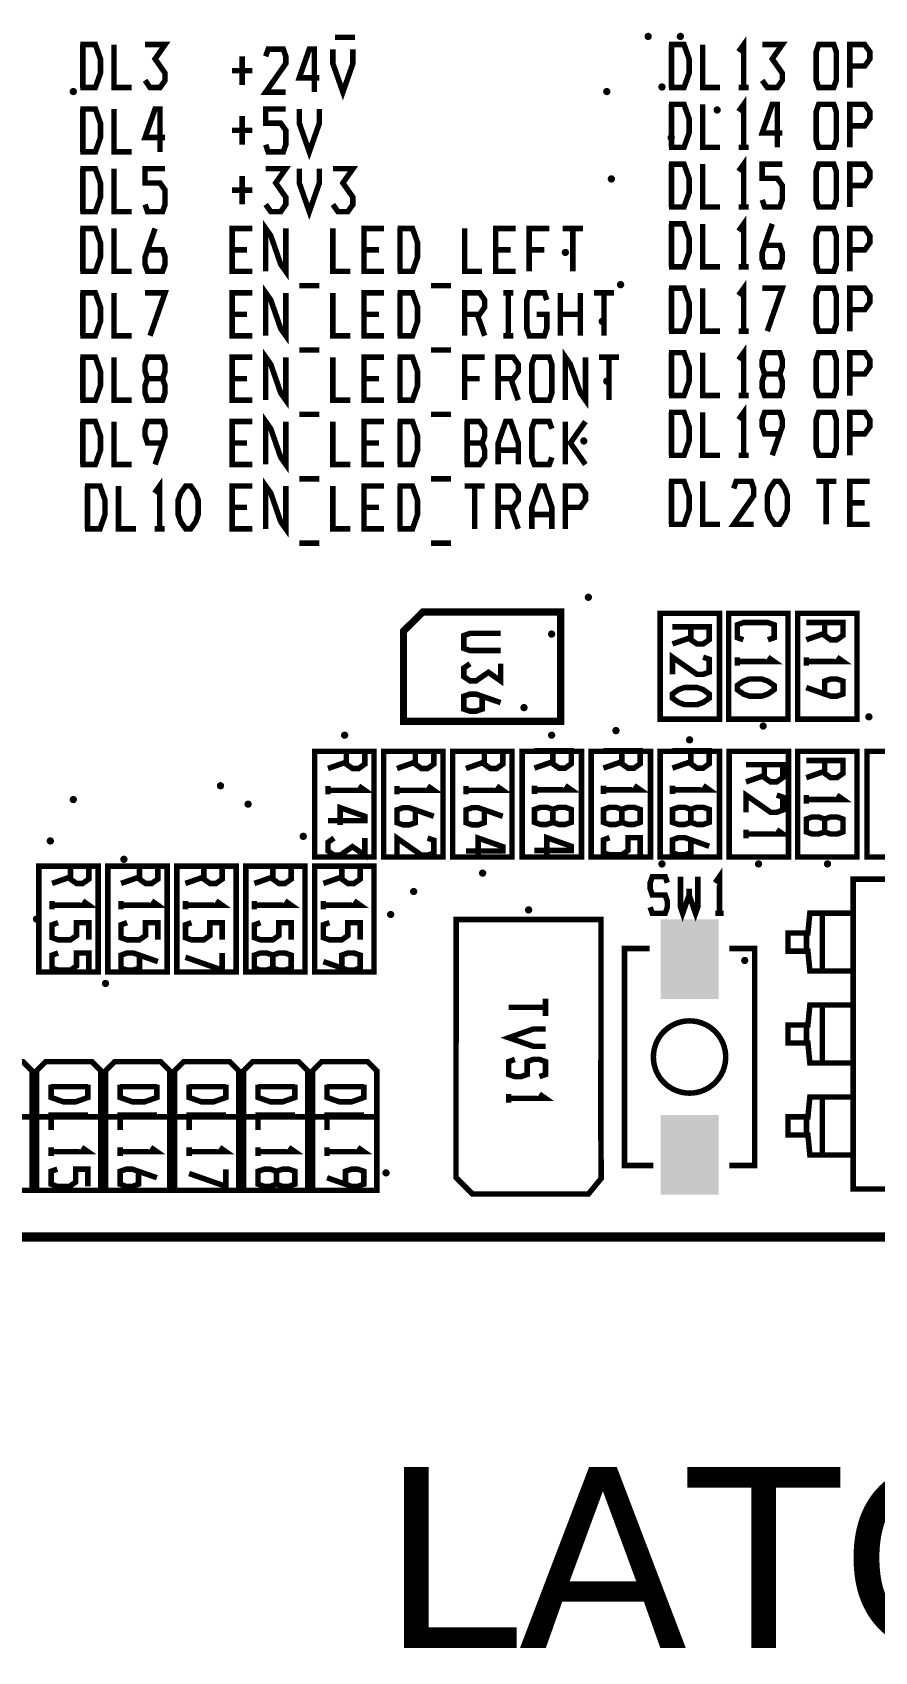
# Model space of a CAD drawing. Extents: x -3 to 440, y 331 to 583.
# Drawn here: x 19.52 to 42.77, y 331.15 to 375.88 of the extents above; entities that cross this region are included whole.
import ezdxf

# ---------------------------------------------------------------- set-up
doc = ezdxf.new("R2010")
doc.units = 0
doc.header["$MEASUREMENT"] = 0
doc.layers.get('0').update_dxf_attribs({"linetype": 'CONTINUOUS'})
for name, color, linetype in [('22-303-0_AST', 7, 'CONTINUOUS'), ('22-303-0_DRL', 1, 'CONTINUOUS'), ('THRUHOLE_TAP', 1, 'CONTINUOUS')]:
    doc.layers.add(name, color=color, linetype=linetype)
doc.styles.get("Standard").update_dxf_attribs({"font": 'verdana.ttf', "height": 5})

# ---------------------------------------------------------------- blocks, each defined once
blk = doc.blocks.new('RECTANGLE_45')
blk.add_solid([(0.8001, 1.09982), (0.8001, -1.09982), (-0.8001, 1.09982), (-0.8001, -1.09982)])
blk = doc.blocks.new('ROUND_116')
at = {"const_width": 0.10033}
blk.add_lwpolyline([(-0.050164, 0, 1), (0.050164, 0, 1)], format="xyb", close=True, dxfattribs=at)
blk = doc.blocks.new('ROUND_117')
at = {"const_width": 0.10033}
blk.add_lwpolyline([(-0.050164, 0, 1), (0.050164, 0, 1)], format="xyb", close=True, dxfattribs=at)
blk = doc.blocks.new('ROUND_108')
at = {"const_width": 0.10033}
blk.add_lwpolyline([(-0.050164, 0, 1), (0.050164, 0, 1)], format="xyb", close=True, dxfattribs=at)

msp = doc.modelspace()

# ---------------------------------------------------------------- linework, layer by layer
at = {"layer": '22-303-0_AST'}
for points, const_width in [([(117.55, 582.606), (117.55, 572.606), (122.551, 572.606), (122.551, 582.606), (137.05, 582.606), (137.05, 342.606), (-2.95, 342.606), (-2.95, 582.606), (117.55, 582.606)], 0.254), ([(28.427, 375.743), (27.873, 375.743)], 0.152), ([(39.161, 374.359), (39.161, 375.545), (39.021, 375.347)], 0.152), ([(20.842, 374.359), (21.256, 374.359), (21.396, 374.755), (21.396, 375.149), (21.256, 375.545), (20.842, 375.545)], 0.152), ([(20.911, 374.359), (20.911, 375.545)], 0.152), ([(22.254, 374.359), (21.769, 374.359), (21.769, 375.545)], 0.152), ([(22.628, 374.557), (22.765, 374.359), (23.042, 374.359), (23.181, 374.557), (23.181, 374.755), (22.905, 375.149), (23.181, 375.545), (22.628, 375.545)], 0.152), ([(25.31, 375.22), (25.31, 374.43)], 0.152), ([(26.514, 374.232), (25.96, 374.232), (26.514, 375.022), (26.514, 375.22), (26.445, 375.418), (26.029, 375.418), (25.96, 375.22)], 0.152), ([(27.441, 374.628), (26.887, 374.628), (27.164, 375.418), (27.301, 375.418), (27.301, 374.232)], 0.152), ([(28.368, 375.418), (28.368, 375.022), (28.091, 374.232), (27.814, 375.022), (27.814, 375.418)], 0.152), ([(37.098, 374.359), (37.512, 374.359), (37.652, 374.755), (37.652, 375.149), (37.512, 375.545), (37.098, 375.545)], 0.152), ([(37.167, 374.359), (37.167, 375.545)], 0.152), ([(38.51, 374.359), (38.025, 374.359), (38.025, 375.545)], 0.152), ([(39.671, 374.557), (39.811, 374.359), (40.088, 374.359), (40.225, 374.557), (40.225, 374.755), (39.948, 375.149), (40.225, 375.545), (39.671, 375.545)], 0.152), ([(41.231, 374.359), (41.162, 374.557), (41.162, 375.347), (41.231, 375.545), (41.647, 375.545), (41.716, 375.347), (41.716, 374.557), (41.647, 374.359), (41.231, 374.359)], 0.152), ([(42.089, 374.953), (42.503, 374.953), (42.643, 375.149), (42.643, 375.347), (42.503, 375.545), (42.089, 375.545), (42.089, 374.359)], 0.152), ([(25.587, 374.826), (25.033, 374.826)], 0.152), ([(39.298, 374.359), (39.021, 374.359)], 0.152), ([(37.098, 372.708), (37.512, 372.708), (37.652, 373.104), (37.652, 373.5), (37.512, 373.894), (37.098, 373.894)], 0.152), ([(37.167, 372.708), (37.167, 373.894)], 0.152), ([(38.51, 372.708), (38.025, 372.708), (38.025, 373.894)], 0.152), ([(39.161, 372.708), (39.161, 373.894), (39.021, 373.696)], 0.152), ([(40.225, 373.104), (39.671, 373.104), (39.948, 373.894), (40.088, 373.894), (40.088, 372.708)], 0.152), ([(41.231, 372.708), (41.162, 372.906), (41.162, 373.696), (41.231, 373.894), (41.647, 373.894), (41.716, 373.696), (41.716, 372.906), (41.647, 372.708), (41.231, 372.708)], 0.152), ([(42.089, 373.302), (42.503, 373.302), (42.643, 373.5), (42.643, 373.696), (42.503, 373.894), (42.089, 373.894), (42.089, 372.708)], 0.152), ([(20.842, 372.581), (21.256, 372.581), (21.396, 372.977), (21.396, 373.373), (21.256, 373.767), (20.842, 373.767)], 0.152), ([(20.911, 372.581), (20.911, 373.767)], 0.152), ([(22.254, 372.581), (21.769, 372.581), (21.769, 373.767)], 0.152), ([(23.181, 372.977), (22.628, 372.977), (22.905, 373.767), (23.042, 373.767), (23.042, 372.581)], 0.152), ([(25.31, 373.569), (25.31, 372.779)], 0.152), ([(25.96, 372.779), (26.029, 372.581), (26.445, 372.581), (26.514, 372.779), (26.514, 373.175), (26.374, 373.373), (25.96, 373.373), (25.96, 373.767), (26.514, 373.767)], 0.152), ([(27.441, 373.767), (27.441, 373.373), (27.164, 372.581), (26.887, 373.373), (26.887, 373.767)], 0.152), ([(25.587, 373.175), (25.033, 373.175)], 0.152), ([(39.298, 372.708), (39.021, 372.708)], 0.152), ([(20.842, 370.93), (21.256, 370.93), (21.396, 371.326), (21.396, 371.722), (21.256, 372.116), (20.842, 372.116)], 0.152), ([(20.911, 370.93), (20.911, 372.116)], 0.152), ([(22.254, 370.93), (21.769, 370.93), (21.769, 372.116)], 0.152), ([(22.628, 371.128), (22.696, 370.93), (23.11, 370.93), (23.181, 371.128), (23.181, 371.524), (23.042, 371.722), (22.628, 371.722), (22.628, 372.116), (23.181, 372.116)], 0.152), ([(25.96, 371.128), (26.1, 370.93), (26.374, 370.93), (26.514, 371.128), (26.514, 371.326), (26.237, 371.722), (26.514, 372.116), (25.96, 372.116)], 0.152), ([(27.441, 372.116), (27.441, 371.722), (27.164, 370.93), (26.887, 371.722), (26.887, 372.116)], 0.152), ([(27.814, 371.128), (27.954, 370.93), (28.228, 370.93), (28.368, 371.128), (28.368, 371.326), (28.091, 371.722), (28.368, 372.116), (27.814, 372.116)], 0.152), ([(37.098, 371.057), (37.512, 371.057), (37.652, 371.453), (37.652, 371.849), (37.512, 372.243), (37.098, 372.243)], 0.152), ([(37.167, 371.057), (37.167, 372.243)], 0.152), ([(38.51, 371.057), (38.025, 371.057), (38.025, 372.243)], 0.152), ([(39.161, 371.057), (39.161, 372.243), (39.021, 372.045)], 0.152), ([(39.671, 371.255), (39.74, 371.057), (40.156, 371.057), (40.225, 371.255), (40.225, 371.651), (40.088, 371.849), (39.671, 371.849), (39.671, 372.243), (40.225, 372.243)], 0.152), ([(41.231, 371.057), (41.162, 371.255), (41.162, 372.045), (41.231, 372.243), (41.647, 372.243), (41.716, 372.045), (41.716, 371.255), (41.647, 371.057), (41.231, 371.057)], 0.152), ([(42.089, 371.651), (42.503, 371.651), (42.643, 371.849), (42.643, 372.045), (42.503, 372.243), (42.089, 372.243), (42.089, 371.057)], 0.152), ([(25.31, 371.918), (25.31, 371.128)], 0.152), ([(25.587, 371.524), (25.033, 371.524)], 0.152), ([(39.298, 371.057), (39.021, 371.057)], 0.152), ([(39.161, 369.406), (39.161, 370.592), (39.021, 370.394)], 0.152), ([(20.842, 369.279), (21.256, 369.279), (21.396, 369.675), (21.396, 370.071), (21.256, 370.465), (20.842, 370.465)], 0.152), ([(20.911, 369.279), (20.911, 370.465)], 0.152), ([(22.254, 369.279), (21.769, 369.279), (21.769, 370.465)], 0.152), ([(22.696, 369.873), (23.11, 369.873), (23.181, 369.675), (23.181, 369.477), (23.11, 369.279), (22.696, 369.279), (22.628, 369.477), (22.628, 369.675), (22.905, 370.465)], 0.152), ([(25.587, 369.279), (25.033, 369.279), (25.033, 370.465), (25.587, 370.465)], 0.152), ([(26.514, 370.465), (26.514, 369.279), (26.374, 369.477), (26.1, 370.267), (25.96, 370.465), (25.96, 369.279)], 0.152), ([(28.3, 369.279), (27.814, 369.279), (27.814, 370.465)], 0.152), ([(29.227, 369.279), (28.673, 369.279), (28.673, 370.465), (29.227, 370.465)], 0.152), ([(29.6, 369.279), (30.014, 369.279), (30.154, 369.675), (30.154, 370.071), (30.014, 370.465), (29.6, 370.465)], 0.152), ([(29.669, 369.279), (29.669, 370.465)], 0.152), ([(31.937, 369.279), (31.454, 369.279), (31.454, 370.465)], 0.152), ([(32.864, 369.279), (32.31, 369.279), (32.31, 370.465), (32.864, 370.465)], 0.152), ([(33.237, 369.279), (33.237, 370.465), (33.791, 370.465)], 0.152), ([(34.718, 370.465), (34.164, 370.465)], 0.152), ([(34.441, 369.279), (34.441, 370.465)], 0.152), ([(37.098, 369.406), (37.512, 369.406), (37.652, 369.802), (37.652, 370.198), (37.512, 370.592), (37.098, 370.592)], 0.152), ([(37.167, 369.406), (37.167, 370.592)], 0.152), ([(38.51, 369.406), (38.025, 369.406), (38.025, 370.592)], 0.152), ([(39.74, 370), (40.156, 370), (40.225, 369.802), (40.225, 369.604), (40.156, 369.406), (39.74, 369.406), (39.671, 369.604), (39.671, 369.802), (39.948, 370.592)], 0.152), ([(41.231, 369.279), (41.162, 369.477), (41.162, 370.267), (41.231, 370.465), (41.647, 370.465), (41.716, 370.267), (41.716, 369.477), (41.647, 369.279), (41.231, 369.279)], 0.152), ([(42.089, 369.873), (42.503, 369.873), (42.643, 370.071), (42.643, 370.267), (42.503, 370.465), (42.089, 370.465), (42.089, 369.279)], 0.152), ([(25.447, 369.873), (25.033, 369.873)], 0.152), ([(29.087, 369.873), (28.673, 369.873)], 0.152), ([(32.727, 369.873), (32.31, 369.873)], 0.152), ([(33.654, 369.873), (33.237, 369.873)], 0.152), ([(39.298, 369.406), (39.021, 369.406)], 0.152), ([(39.161, 367.628), (39.161, 368.814), (39.021, 368.616)], 0.152), ([(20.842, 367.501), (21.256, 367.501), (21.396, 367.897), (21.396, 368.293), (21.256, 368.687), (20.842, 368.687)], 0.152), ([(20.911, 367.501), (20.911, 368.687)], 0.152), ([(22.254, 367.501), (21.769, 367.501), (21.769, 368.687)], 0.152), ([(22.765, 367.501), (23.181, 368.687), (22.628, 368.687)], 0.152), ([(25.587, 367.501), (25.033, 367.501), (25.033, 368.687), (25.587, 368.687)], 0.152), ([(26.514, 368.687), (26.514, 367.501), (26.374, 367.699), (26.1, 368.489), (25.96, 368.687), (25.96, 367.501)], 0.152), ([(27.441, 368.885), (26.887, 368.885)], 0.152), ([(28.3, 367.501), (27.814, 367.501), (27.814, 368.687)], 0.152), ([(29.227, 367.501), (28.673, 367.501), (28.673, 368.687), (29.227, 368.687)], 0.152), ([(29.6, 367.501), (30.014, 367.501), (30.154, 367.897), (30.154, 368.293), (30.014, 368.687), (29.6, 368.687)], 0.152), ([(29.669, 367.501), (29.669, 368.687)], 0.152), ([(31.081, 368.885), (30.527, 368.885)], 0.152), ([(31.454, 368.095), (31.868, 368.095), (32.008, 368.293), (32.008, 368.489), (31.868, 368.687), (31.454, 368.687), (31.454, 367.501)], 0.152), ([(32.795, 368.687), (32.518, 368.687)], 0.152), ([(32.658, 367.501), (32.658, 368.687)], 0.152), ([(33.446, 368.095), (33.722, 368.095), (33.722, 367.699), (33.654, 367.501), (33.237, 367.501), (33.169, 367.699), (33.169, 368.489), (33.237, 368.687), (33.654, 368.687), (33.722, 368.489)], 0.152), ([(34.096, 367.501), (34.096, 368.687)], 0.152), ([(34.65, 367.501), (34.65, 368.687)], 0.152), ([(35.577, 368.687), (35.023, 368.687)], 0.152), ([(35.3, 367.501), (35.3, 368.687)], 0.152), ([(37.098, 367.628), (37.512, 367.628), (37.652, 368.024), (37.652, 368.42), (37.512, 368.814), (37.098, 368.814)], 0.152), ([(37.167, 367.628), (37.167, 368.814)], 0.152), ([(38.51, 367.628), (38.025, 367.628), (38.025, 368.814)], 0.152), ([(39.811, 367.628), (40.225, 368.814), (39.671, 368.814)], 0.152), ([(41.231, 367.628), (41.162, 367.826), (41.162, 368.616), (41.231, 368.814), (41.647, 368.814), (41.716, 368.616), (41.716, 367.826), (41.647, 367.628), (41.231, 367.628)], 0.152), ([(42.089, 368.222), (42.503, 368.222), (42.643, 368.42), (42.643, 368.616), (42.503, 368.814), (42.089, 368.814), (42.089, 367.628)], 0.152), ([(25.447, 368.095), (25.033, 368.095)], 0.152), ([(29.087, 368.095), (28.673, 368.095)], 0.152), ([(31.8, 368.095), (32.008, 367.501)], 0.152), ([(34.65, 368.095), (34.096, 368.095)], 0.152), ([(39.298, 367.628), (39.021, 367.628)], 0.152), ([(32.795, 367.501), (32.518, 367.501)], 0.152), ([(39.161, 365.85), (39.161, 367.036), (39.021, 366.838)], 0.152), ([(20.842, 365.723), (21.256, 365.723), (21.396, 366.119), (21.396, 366.515), (21.256, 366.909), (20.842, 366.909)], 0.152), ([(20.911, 365.723), (20.911, 366.909)], 0.152), ([(22.254, 365.723), (21.769, 365.723), (21.769, 366.909)], 0.152), ([(23.11, 366.317), (23.181, 366.515), (23.181, 366.711), (23.11, 366.909), (22.696, 366.909), (22.628, 366.711), (22.628, 366.515), (22.696, 366.317), (23.11, 366.317), (23.181, 366.119), (23.181, 365.921), (23.11, 365.723), (22.696, 365.723), (22.628, 365.921), (22.628, 366.119), (22.696, 366.317)], 0.152), ([(25.587, 365.723), (25.033, 365.723), (25.033, 366.909), (25.587, 366.909)], 0.152), ([(26.514, 366.909), (26.514, 365.723), (26.374, 365.921), (26.1, 366.711), (25.96, 366.909), (25.96, 365.723)], 0.152), ([(27.441, 367.107), (26.887, 367.107)], 0.152), ([(28.3, 365.723), (27.814, 365.723), (27.814, 366.909)], 0.152), ([(29.227, 365.723), (28.673, 365.723), (28.673, 366.909), (29.227, 366.909)], 0.152), ([(29.6, 365.723), (30.014, 365.723), (30.154, 366.119), (30.154, 366.515), (30.014, 366.909), (29.6, 366.909)], 0.152), ([(29.669, 365.723), (29.669, 366.909)], 0.152), ([(31.081, 367.107), (30.527, 367.107)], 0.152), ([(31.454, 365.723), (31.454, 366.909), (32.008, 366.909)], 0.152), ([(32.381, 366.317), (32.795, 366.317), (32.935, 366.515), (32.935, 366.711), (32.795, 366.909), (32.381, 366.909), (32.381, 365.723)], 0.152), ([(33.377, 365.723), (33.308, 365.921), (33.308, 366.711), (33.377, 366.909), (33.791, 366.909), (33.862, 366.711), (33.862, 365.921), (33.791, 365.723), (33.377, 365.723)], 0.152), ([(34.789, 366.909), (34.789, 365.723), (34.65, 365.921), (34.373, 366.711), (34.236, 366.909), (34.236, 365.723)], 0.152), ([(35.716, 366.909), (35.163, 366.909)], 0.152), ([(35.439, 365.723), (35.439, 366.909)], 0.152), ([(37.098, 365.85), (37.512, 365.85), (37.652, 366.246), (37.652, 366.642), (37.512, 367.036), (37.098, 367.036)], 0.152), ([(37.167, 365.85), (37.167, 367.036)], 0.152), ([(38.51, 365.85), (38.025, 365.85), (38.025, 367.036)], 0.152), ([(40.156, 366.444), (40.225, 366.642), (40.225, 366.838), (40.156, 367.036), (39.74, 367.036), (39.671, 366.838), (39.671, 366.642), (39.74, 366.444), (40.156, 366.444), (40.225, 366.246), (40.225, 366.048), (40.156, 365.85), (39.74, 365.85), (39.671, 366.048), (39.671, 366.246), (39.74, 366.444)], 0.152), ([(41.231, 365.85), (41.162, 366.048), (41.162, 366.838), (41.231, 367.036), (41.647, 367.036), (41.716, 366.838), (41.716, 366.048), (41.647, 365.85), (41.231, 365.85)], 0.152), ([(42.089, 366.444), (42.503, 366.444), (42.643, 366.642), (42.643, 366.838), (42.503, 367.036), (42.089, 367.036), (42.089, 365.85)], 0.152), ([(25.447, 366.317), (25.033, 366.317)], 0.152), ([(29.087, 366.317), (28.673, 366.317)], 0.152), ([(31.868, 366.317), (31.454, 366.317)], 0.152), ([(32.727, 366.317), (32.935, 365.723)], 0.152), ([(39.298, 365.85), (39.021, 365.85)], 0.152), ([(37.098, 364.199), (37.512, 364.199), (37.652, 364.595), (37.652, 364.991), (37.512, 365.385), (37.098, 365.385)], 0.152), ([(37.167, 364.199), (37.167, 365.385)], 0.152), ([(38.51, 364.199), (38.025, 364.199), (38.025, 365.385)], 0.152), ([(39.161, 364.199), (39.161, 365.385), (39.021, 365.187)], 0.152), ([(40.156, 364.793), (39.74, 364.793), (39.671, 364.991), (39.671, 365.187), (39.74, 365.385), (40.156, 365.385), (40.225, 365.187), (40.225, 364.991), (39.948, 364.199)], 0.152), ([(41.231, 364.199), (41.162, 364.397), (41.162, 365.187), (41.231, 365.385), (41.647, 365.385), (41.716, 365.187), (41.716, 364.397), (41.647, 364.199), (41.231, 364.199)], 0.152), ([(42.089, 364.793), (42.503, 364.793), (42.643, 364.991), (42.643, 365.187), (42.503, 365.385), (42.089, 365.385), (42.089, 364.199)], 0.152), ([(20.842, 363.945), (21.256, 363.945), (21.396, 364.341), (21.396, 364.737), (21.256, 365.131), (20.842, 365.131)], 0.152), ([(20.911, 363.945), (20.911, 365.131)], 0.152), ([(22.254, 363.945), (21.769, 363.945), (21.769, 365.131)], 0.152), ([(23.11, 364.539), (22.696, 364.539), (22.628, 364.737), (22.628, 364.933), (22.696, 365.131), (23.11, 365.131), (23.181, 364.933), (23.181, 364.737), (22.905, 363.945)], 0.152), ([(25.587, 363.945), (25.033, 363.945), (25.033, 365.131), (25.587, 365.131)], 0.152), ([(26.514, 365.131), (26.514, 363.945), (26.374, 364.143), (26.1, 364.933), (25.96, 365.131), (25.96, 363.945)], 0.152), ([(27.441, 365.329), (26.887, 365.329)], 0.152), ([(28.3, 363.945), (27.814, 363.945), (27.814, 365.131)], 0.152), ([(29.227, 363.945), (28.673, 363.945), (28.673, 365.131), (29.227, 365.131)], 0.152), ([(29.6, 363.945), (30.014, 363.945), (30.154, 364.341), (30.154, 364.737), (30.014, 365.131), (29.6, 365.131)], 0.152), ([(29.669, 363.945), (29.669, 365.131)], 0.152), ([(31.081, 365.329), (30.527, 365.329)], 0.152), ([(31.523, 364.539), (31.937, 364.539), (32.008, 364.737), (32.008, 364.933), (31.868, 365.131), (31.454, 365.131)], 0.152), ([(31.523, 363.945), (31.523, 365.131)], 0.152), ([(32.935, 363.945), (32.935, 364.539), (32.727, 365.131), (32.587, 365.131), (32.381, 364.539), (32.381, 363.945)], 0.152), ([(33.862, 364.143), (33.791, 363.945), (33.377, 363.945), (33.308, 364.143), (33.308, 364.933), (33.377, 365.131), (33.791, 365.131), (33.862, 364.933)], 0.152), ([(34.236, 365.131), (34.236, 363.945)], 0.152), ([(34.789, 363.945), (34.373, 364.539), (34.789, 365.131)], 0.152), ([(25.447, 364.539), (25.033, 364.539)], 0.152), ([(29.087, 364.539), (28.673, 364.539)], 0.152), ([(31.454, 363.945), (31.868, 363.945), (32.008, 364.143), (32.008, 364.341), (31.937, 364.539)], 0.152), ([(32.935, 364.341), (32.381, 364.341)], 0.152), ([(39.298, 364.199), (39.021, 364.199)], 0.152), ([(20.969, 362.167), (21.383, 362.167), (21.523, 362.563), (21.523, 362.959), (21.383, 363.353), (20.969, 363.353)], 0.152), ([(21.038, 362.167), (21.038, 363.353)], 0.152), ([(22.381, 362.167), (21.896, 362.167), (21.896, 363.353)], 0.152), ([(23.032, 362.167), (23.032, 363.353), (22.892, 363.155)], 0.152), ([(23.75, 362.167), (23.611, 362.365), (23.542, 362.563), (23.542, 362.959), (23.611, 363.155), (23.75, 363.353), (23.888, 363.353), (24.027, 363.155), (24.096, 362.959), (24.096, 362.563), (24.027, 362.365), (23.888, 362.167), (23.75, 362.167)], 0.152), ([(25.587, 362.167), (25.033, 362.167), (25.033, 363.353), (25.587, 363.353)], 0.152), ([(26.514, 363.353), (26.514, 362.167), (26.374, 362.365), (26.1, 363.155), (25.96, 363.353), (25.96, 362.167)], 0.152), ([(27.441, 363.551), (26.887, 363.551)], 0.152), ([(28.3, 362.167), (27.814, 362.167), (27.814, 363.353)], 0.152), ([(29.227, 362.167), (28.673, 362.167), (28.673, 363.353), (29.227, 363.353)], 0.152), ([(29.6, 362.167), (30.014, 362.167), (30.154, 362.563), (30.154, 362.959), (30.014, 363.353), (29.6, 363.353)], 0.152), ([(29.669, 362.167), (29.669, 363.353)], 0.152), ([(31.081, 363.551), (30.527, 363.551)], 0.152), ([(32.008, 363.353), (31.454, 363.353)], 0.152), ([(31.731, 362.167), (31.731, 363.353)], 0.152), ([(32.381, 362.761), (32.795, 362.761), (32.935, 362.959), (32.935, 363.155), (32.795, 363.353), (32.381, 363.353), (32.381, 362.167)], 0.152), ([(33.862, 362.167), (33.862, 362.761), (33.654, 363.353), (33.514, 363.353), (33.308, 362.761), (33.308, 362.167)], 0.152), ([(34.236, 362.761), (34.65, 362.761), (34.789, 362.959), (34.789, 363.155), (34.65, 363.353), (34.236, 363.353), (34.236, 362.167)], 0.152), ([(37.098, 362.294), (37.512, 362.294), (37.652, 362.69), (37.652, 363.086), (37.512, 363.48), (37.098, 363.48)], 0.152), ([(37.167, 362.294), (37.167, 363.48)], 0.152), ([(38.51, 362.294), (38.025, 362.294), (38.025, 363.48)], 0.152), ([(39.437, 362.294), (38.884, 362.294), (39.437, 363.086), (39.437, 363.282), (39.366, 363.48), (38.952, 363.48), (38.884, 363.282)], 0.152), ([(40.017, 362.294), (39.879, 362.492), (39.811, 362.69), (39.811, 363.086), (39.879, 363.282), (40.017, 363.48), (40.156, 363.48), (40.293, 363.282), (40.365, 363.086), (40.365, 362.69), (40.293, 362.492), (40.156, 362.294), (40.017, 362.294)], 0.152), ([(41.716, 363.48), (41.162, 363.48)], 0.152), ([(41.439, 362.294), (41.439, 363.48)], 0.152), ([(42.643, 362.294), (42.089, 362.294), (42.089, 363.48), (42.643, 363.48)], 0.152), ([(25.447, 362.761), (25.033, 362.761)], 0.152), ([(29.087, 362.761), (28.673, 362.761)], 0.152), ([(32.727, 362.761), (32.935, 362.167)], 0.152), ([(42.503, 362.888), (42.089, 362.888)], 0.152), ([(33.862, 362.563), (33.308, 362.563)], 0.152), ([(23.169, 362.167), (22.892, 362.167)], 0.152), ([(27.441, 361.773), (26.887, 361.773)], 0.152), ([(31.081, 361.773), (30.527, 361.773)], 0.152), ([(30.299, 359.87), (34.109, 359.87), (34.109, 356.848), (29.765, 356.848), (29.765, 359.337), (30.299, 359.87)], 0.201), ([(38.49, 356.911), (38.49, 359.832), (36.852, 359.832), (36.852, 356.911), (38.49, 356.911)], 0.152), ([(38.744, 359.832), (38.744, 356.911), (40.382, 356.911), (40.382, 359.832), (38.744, 359.832)], 0.152), ([(39.15, 359.103), (38.983, 359.162), (38.983, 359.517), (39.15, 359.578), (39.829, 359.578), (39.999, 359.517), (39.999, 359.162), (39.829, 359.103)], 0.152), ([(40.649, 359.832), (40.649, 356.911), (42.287, 356.911), (42.287, 359.832), (40.649, 359.832)], 0.152), ([(41.396, 359.578), (41.396, 359.223), (41.563, 359.103), (41.734, 359.103), (41.904, 359.223), (41.904, 359.578), (40.888, 359.578)], 0.152), ([(32.447, 358.806), (31.602, 358.806), (31.431, 358.865), (31.431, 359.22), (31.602, 359.279), (32.447, 359.279)], 0.152), ([(37.7, 359.462), (37.7, 359.106), (37.87, 358.987), (38.04, 358.987), (38.208, 359.106), (38.208, 359.462), (37.192, 359.462)], 0.152), ([(37.7, 359.164), (37.192, 358.987)], 0.152), ([(41.396, 359.281), (40.888, 359.103)], 0.152), ([(37.192, 358.148), (37.192, 358.623), (37.87, 358.148), (38.04, 358.148), (38.208, 358.209), (38.208, 358.565), (38.04, 358.623)], 0.152), ([(31.602, 358.44), (31.431, 358.324), (31.431, 358.085), (31.602, 357.968), (31.769, 357.968), (32.11, 358.204), (32.447, 357.968), (32.447, 358.44)], 0.152), ([(38.983, 358.385), (38.983, 358.621)], 0.152), ([(38.983, 358.501), (39.999, 358.501), (39.829, 358.621)], 0.152), ([(40.888, 358.385), (40.888, 358.621)], 0.152), ([(40.888, 358.501), (41.904, 358.501), (41.734, 358.621)], 0.152), ([(37.192, 357.607), (37.362, 357.727), (37.532, 357.785), (37.87, 357.785), (38.04, 357.727), (38.208, 357.607), (38.208, 357.488), (38.04, 357.371), (37.87, 357.31), (37.532, 357.31), (37.362, 357.371), (37.192, 357.488), (37.192, 357.607)], 0.152), ([(38.983, 357.841), (39.15, 357.96), (39.321, 358.019), (39.658, 358.019), (39.829, 357.96), (39.999, 357.841), (39.999, 357.724), (39.829, 357.605), (39.658, 357.546), (39.321, 357.546), (39.15, 357.605), (38.983, 357.724), (38.983, 357.841)], 0.152), ([(41.396, 357.605), (41.396, 357.96), (41.563, 358.019), (41.734, 358.019), (41.904, 357.96), (41.904, 357.605), (41.734, 357.546), (41.563, 357.546), (40.888, 357.783)], 0.152), ([(31.939, 357.544), (31.939, 357.188), (31.769, 357.13), (31.602, 357.13), (31.431, 357.188), (31.431, 357.544), (31.602, 357.602), (31.769, 357.602), (32.447, 357.366)], 0.152), ([(27.314, 356.022), (27.314, 353.101), (28.952, 353.101), (28.952, 356.022), (27.314, 356.022)], 0.152), ([(28.188, 356.022), (28.188, 355.667), (28.355, 355.547), (28.526, 355.547), (28.696, 355.667), (28.696, 356.022), (27.68, 356.022)], 0.152), ([(29.219, 356.022), (29.219, 353.101), (30.857, 353.101), (30.857, 356.022), (29.219, 356.022)], 0.152), ([(30.093, 356.022), (30.093, 355.667), (30.26, 355.547), (30.431, 355.547), (30.601, 355.667), (30.601, 356.022), (29.585, 356.022)], 0.152), ([(31.124, 356.022), (31.124, 353.101), (32.762, 353.101), (32.762, 356.022), (31.124, 356.022)], 0.152), ([(31.998, 356.022), (31.998, 355.667), (32.165, 355.547), (32.336, 355.547), (32.506, 355.667), (32.506, 356.022), (31.49, 356.022)], 0.152), ([(34.68, 353.101), (34.68, 356.022), (33.042, 356.022), (33.042, 353.101), (34.68, 353.101)], 0.152), ([(33.89, 356.033), (33.89, 355.677), (34.06, 355.558), (34.23, 355.558), (34.398, 355.677), (34.398, 356.033), (33.382, 356.033)], 0.152), ([(36.585, 353.101), (36.585, 356.022), (34.947, 356.022), (34.947, 353.101), (36.585, 353.101)], 0.152), ([(35.795, 356.033), (35.795, 355.677), (35.965, 355.558), (36.135, 355.558), (36.303, 355.677), (36.303, 356.033), (35.287, 356.033)], 0.152), ([(38.49, 353.101), (38.49, 356.022), (36.852, 356.022), (36.852, 353.101), (38.49, 353.101)], 0.152), ([(37.7, 356.033), (37.7, 355.677), (37.87, 355.558), (38.04, 355.558), (38.208, 355.677), (38.208, 356.033), (37.192, 356.033)], 0.152), ([(40.395, 353.101), (40.395, 356.022), (38.757, 356.022), (38.757, 353.101), (40.395, 353.101)], 0.152), ([(40.649, 356.022), (40.649, 353.101), (42.287, 353.101), (42.287, 356.022), (40.649, 356.022)], 0.152), ([(44.205, 353.101), (44.205, 356.022), (42.567, 356.022), (42.567, 353.101), (44.205, 353.101)], 0.152), ([(28.188, 355.725), (27.68, 355.547)], 0.152), ([(30.093, 355.725), (29.585, 355.547)], 0.152), ([(31.998, 355.725), (31.49, 355.547)], 0.152), ([(33.89, 355.735), (33.382, 355.558)], 0.152), ([(35.795, 355.735), (35.287, 355.558)], 0.152), ([(37.7, 355.735), (37.192, 355.558)], 0.152), ([(39.732, 355.652), (39.732, 355.296), (39.902, 355.177), (40.072, 355.177), (40.24, 355.296), (40.24, 355.652), (39.224, 355.652)], 0.152), ([(41.396, 355.768), (41.396, 355.413), (41.563, 355.293), (41.734, 355.293), (41.904, 355.413), (41.904, 355.768), (40.888, 355.768)], 0.152), ([(39.732, 355.354), (39.224, 355.177)], 0.152), ([(41.396, 355.471), (40.888, 355.293)], 0.152), ([(27.68, 354.829), (27.68, 355.065)], 0.152), ([(27.68, 354.945), (28.696, 354.945), (28.526, 355.065)], 0.152), ([(29.585, 354.829), (29.585, 355.065)], 0.152), ([(29.585, 354.945), (30.601, 354.945), (30.431, 355.065)], 0.152), ([(31.49, 354.829), (31.49, 355.065)], 0.152), ([(31.49, 354.945), (32.506, 354.945), (32.336, 355.065)], 0.152), ([(33.382, 354.839), (33.382, 355.075)], 0.152), ([(33.382, 354.958), (34.398, 354.958), (34.23, 355.075)], 0.152), ([(35.287, 354.839), (35.287, 355.075)], 0.152), ([(35.287, 354.958), (36.303, 354.958), (36.135, 355.075)], 0.152), ([(37.192, 354.839), (37.192, 355.075)], 0.152), ([(37.192, 354.958), (38.208, 354.958), (38.04, 355.075)], 0.152), ([(39.224, 354.338), (39.224, 354.813), (39.902, 354.338), (40.072, 354.338), (40.24, 354.399), (40.24, 354.755), (40.072, 354.813)], 0.152), ([(40.888, 354.575), (40.888, 354.811)], 0.152), ([(40.888, 354.691), (41.904, 354.691), (41.734, 354.811)], 0.152), ([(28.018, 353.99), (28.018, 354.463), (28.696, 354.227), (28.696, 354.107), (27.68, 354.107)], 0.152), ([(30.093, 354.404), (30.093, 354.049), (29.923, 353.99), (29.752, 353.99), (29.585, 354.049), (29.585, 354.404), (29.752, 354.463), (29.923, 354.463), (30.601, 354.227)], 0.152), ([(31.998, 354.404), (31.998, 354.049), (31.828, 353.99), (31.657, 353.99), (31.49, 354.049), (31.49, 354.404), (31.657, 354.463), (31.828, 354.463), (32.506, 354.227)], 0.152), ([(33.89, 354.059), (34.06, 354.001), (34.23, 354.001), (34.398, 354.059), (34.398, 354.415), (34.23, 354.476), (34.06, 354.476), (33.89, 354.415), (33.89, 354.059), (33.722, 354.001), (33.552, 354.001), (33.382, 354.059), (33.382, 354.415), (33.552, 354.476), (33.722, 354.476), (33.89, 354.415)], 0.152), ([(35.795, 354.059), (35.965, 354.001), (36.135, 354.001), (36.303, 354.059), (36.303, 354.415), (36.135, 354.476), (35.965, 354.476), (35.795, 354.415), (35.795, 354.059), (35.627, 354.001), (35.457, 354.001), (35.287, 354.059), (35.287, 354.415), (35.457, 354.476), (35.627, 354.476), (35.795, 354.415)], 0.152), ([(37.7, 354.059), (37.87, 354.001), (38.04, 354.001), (38.208, 354.059), (38.208, 354.415), (38.04, 354.476), (37.87, 354.476), (37.7, 354.415), (37.7, 354.059), (37.532, 354.001), (37.362, 354.001), (37.192, 354.059), (37.192, 354.415), (37.362, 354.476), (37.532, 354.476), (37.7, 354.415)], 0.152), ([(41.396, 353.795), (41.563, 353.736), (41.734, 353.736), (41.904, 353.795), (41.904, 354.15), (41.734, 354.209), (41.563, 354.209), (41.396, 354.15), (41.396, 353.795), (41.226, 353.736), (41.055, 353.736), (40.888, 353.795), (40.888, 354.15), (41.055, 354.209), (41.226, 354.209), (41.396, 354.15)], 0.152), ([(39.224, 353.62), (39.224, 353.856)], 0.152), ([(39.224, 353.739), (40.24, 353.739), (40.072, 353.856)], 0.152), ([(27.847, 353.625), (27.68, 353.508), (27.68, 353.269), (27.847, 353.152), (28.018, 353.152), (28.355, 353.388), (28.696, 353.152), (28.696, 353.625)], 0.152), ([(29.585, 353.152), (29.585, 353.625), (30.26, 353.152), (30.431, 353.152), (30.601, 353.211), (30.601, 353.566), (30.431, 353.625)], 0.152), ([(31.828, 353.152), (31.828, 353.625), (32.506, 353.388), (32.506, 353.269), (31.49, 353.269)], 0.152), ([(33.722, 353.162), (33.722, 353.637), (34.398, 353.399), (34.398, 353.282), (33.382, 353.282)], 0.152), ([(35.457, 353.637), (35.287, 353.576), (35.287, 353.221), (35.457, 353.162), (35.795, 353.162), (35.965, 353.282), (35.965, 353.637), (36.303, 353.637), (36.303, 353.162)], 0.152), ([(37.7, 353.576), (37.7, 353.221), (37.532, 353.162), (37.362, 353.162), (37.192, 353.221), (37.192, 353.576), (37.362, 353.637), (37.532, 353.637), (38.208, 353.399)], 0.152), ([(19.694, 352.847), (19.694, 349.926), (21.332, 349.926), (21.332, 352.847), (19.694, 352.847)], 0.152), ([(20.568, 352.847), (20.568, 352.492), (20.735, 352.372), (20.906, 352.372), (21.076, 352.492), (21.076, 352.847), (20.06, 352.847)], 0.152), ([(20.568, 352.55), (20.06, 352.372)], 0.152), ([(21.599, 352.847), (21.599, 349.926), (23.237, 349.926), (23.237, 352.847), (21.599, 352.847)], 0.152), ([(22.473, 352.847), (22.473, 352.492), (22.64, 352.372), (22.811, 352.372), (22.981, 352.492), (22.981, 352.847), (21.965, 352.847)], 0.152), ([(22.473, 352.55), (21.965, 352.372)], 0.152), ([(23.504, 352.847), (23.504, 349.926), (25.142, 349.926), (25.142, 352.847), (23.504, 352.847)], 0.152), ([(24.251, 352.847), (24.251, 352.492), (24.418, 352.372), (24.589, 352.372), (24.759, 352.492), (24.759, 352.847), (23.743, 352.847)], 0.152), ([(24.251, 352.55), (23.743, 352.372)], 0.152), ([(25.409, 352.847), (25.409, 349.926), (27.047, 349.926), (27.047, 352.847), (25.409, 352.847)], 0.152), ([(26.156, 352.847), (26.156, 352.492), (26.323, 352.372), (26.494, 352.372), (26.664, 352.492), (26.664, 352.847), (25.648, 352.847)], 0.152), ([(26.156, 352.55), (25.648, 352.372)], 0.152), ([(27.314, 352.847), (27.314, 349.926), (28.952, 349.926), (28.952, 352.847), (27.314, 352.847)], 0.152), ([(28.061, 352.847), (28.061, 352.492), (28.228, 352.372), (28.399, 352.372), (28.569, 352.492), (28.569, 352.847), (27.553, 352.847)], 0.152), ([(28.061, 352.55), (27.553, 352.372)], 0.152), ([(37.052, 352.39), (36.991, 352.56), (36.636, 352.56), (36.577, 352.39), (36.577, 352.223), (36.636, 352.052), (36.991, 352.052), (37.052, 351.882), (37.052, 351.715), (36.991, 351.544), (36.636, 351.544), (36.577, 351.715)], 0.152), ([(37.652, 352.223), (37.652, 352.052), (37.474, 351.544), (37.416, 351.715), (37.416, 352.56)], 0.152), ([(37.891, 352.56), (37.891, 351.715), (37.83, 351.544), (37.652, 352.052)], 0.152), ([(38.49, 351.544), (38.49, 352.56), (38.373, 352.39)], 0.152), ([(42.183, 343.932), (42.183, 352.492), (48.383, 352.492), (48.383, 343.932), (42.183, 343.932)], 0.152), ([(20.06, 351.654), (20.06, 351.89)], 0.152), ([(20.06, 351.77), (21.076, 351.77), (20.906, 351.89)], 0.152), ([(21.965, 351.654), (21.965, 351.89)], 0.152), ([(21.965, 351.77), (22.981, 351.77), (22.811, 351.89)], 0.152), ([(23.743, 351.654), (23.743, 351.89)], 0.152), ([(23.743, 351.77), (24.759, 351.77), (24.589, 351.89)], 0.152), ([(25.648, 351.654), (25.648, 351.89)], 0.152), ([(25.648, 351.77), (26.664, 351.77), (26.494, 351.89)], 0.152), ([(27.553, 351.654), (27.553, 351.89)], 0.152), ([(27.553, 351.77), (28.569, 351.77), (28.399, 351.89)], 0.152), ([(38.609, 351.544), (38.373, 351.544)], 0.152), ([(42.183, 349.952), (41.33, 349.952), (40.987, 349.952), (40.933, 350.503), (40.893, 350.503), (40.385, 350.503), (40.385, 351.003), (40.893, 351.003), (40.933, 351.003), (40.987, 351.552), (41.33, 351.552), (42.183, 351.552)], 0.152), ([(41.33, 351.552), (41.33, 349.952)], 0.152), ([(20.227, 351.288), (20.06, 351.229), (20.06, 350.874), (20.227, 350.815), (20.568, 350.815), (20.735, 350.932), (20.735, 351.288), (21.076, 351.288), (21.076, 350.815)], 0.152), ([(22.132, 351.288), (21.965, 351.229), (21.965, 350.874), (22.132, 350.815), (22.473, 350.815), (22.64, 350.932), (22.64, 351.288), (22.981, 351.288), (22.981, 350.815)], 0.152), ([(23.91, 351.288), (23.743, 351.229), (23.743, 350.874), (23.91, 350.815), (24.251, 350.815), (24.418, 350.932), (24.418, 351.288), (24.759, 351.288), (24.759, 350.815)], 0.152), ([(25.815, 351.288), (25.648, 351.229), (25.648, 350.874), (25.815, 350.815), (26.156, 350.815), (26.323, 350.932), (26.323, 351.288), (26.664, 351.288), (26.664, 350.815)], 0.152), ([(27.72, 351.288), (27.553, 351.229), (27.553, 350.874), (27.72, 350.815), (28.061, 350.815), (28.228, 350.932), (28.228, 351.288), (28.569, 351.288), (28.569, 350.815)], 0.152), ([(35.216, 345.382), (35.226, 344.224), (34.871, 343.792), (31.67, 343.792), (31.213, 344.249), (31.221, 351.374), (35.218, 351.374), (35.218, 349.736), (35.216, 345.382)], 0.152), ([(40.893, 351.003), (40.893, 350.503)], 0.152), ([(20.227, 350.45), (20.06, 350.391), (20.06, 350.036), (20.227, 349.977), (20.568, 349.977), (20.735, 350.094), (20.735, 350.45), (21.076, 350.45), (21.076, 349.977)], 0.152), ([(22.473, 350.391), (22.473, 350.036), (22.303, 349.977), (22.132, 349.977), (21.965, 350.036), (21.965, 350.391), (22.132, 350.45), (22.303, 350.45), (22.981, 350.213)], 0.152), ([(23.743, 350.333), (24.759, 349.977), (24.759, 350.45)], 0.152), ([(26.156, 350.036), (26.323, 349.977), (26.494, 349.977), (26.664, 350.036), (26.664, 350.391), (26.494, 350.45), (26.323, 350.45), (26.156, 350.391), (26.156, 350.036), (25.986, 349.977), (25.815, 349.977), (25.648, 350.036), (25.648, 350.391), (25.815, 350.45), (25.986, 350.45), (26.156, 350.391)], 0.152), ([(28.061, 350.036), (28.061, 350.391), (28.228, 350.45), (28.399, 350.45), (28.569, 350.391), (28.569, 350.036), (28.399, 349.977), (28.228, 349.977), (27.553, 350.213)], 0.152), ([(36.565, 350.574), (35.866, 350.574), (35.866, 344.58), (36.666, 344.58)], 0.152), ([(38.764, 350.574), (39.463, 350.574), (39.463, 344.58), (38.764, 344.58)], 0.152), ([(32.671, 348.948), (33.687, 348.948)], 0.152), ([(33.687, 348.712), (33.687, 349.187)], 0.152), ([(42.183, 347.412), (41.33, 347.412), (40.987, 347.412), (40.933, 347.963), (40.893, 347.963), (40.385, 347.963), (40.385, 348.463), (40.893, 348.463), (40.933, 348.463), (40.987, 349.012), (41.33, 349.012), (42.183, 349.012)], 0.152), ([(41.33, 349.012), (41.33, 347.412)], 0.152), ([(40.893, 348.463), (40.893, 347.963)], 0.152), ([(33.687, 347.874), (33.349, 347.874), (32.671, 348.11), (33.349, 348.349), (33.687, 348.349)], 0.152), ([(33.517, 347.036), (33.687, 347.094), (33.687, 347.45), (33.517, 347.511), (33.349, 347.511), (33.179, 347.45), (33.179, 347.094), (33.009, 347.036), (32.841, 347.036), (32.671, 347.094), (32.671, 347.45), (32.841, 347.511)], 0.152), ([(17.98, 347.45), (19.25, 347.45), (19.504, 347.196), (19.504, 343.894), (17.726, 343.894), (17.726, 347.196), (17.98, 347.45)], 0.152), ([(19.885, 347.45), (21.155, 347.45), (21.409, 347.196), (21.409, 343.894), (19.631, 343.894), (19.631, 347.196), (19.885, 347.45)], 0.152), ([(21.79, 347.45), (23.06, 347.45), (23.314, 347.196), (23.314, 343.894), (21.536, 343.894), (21.536, 347.196), (21.79, 347.45)], 0.152), ([(23.695, 347.45), (24.965, 347.45), (25.219, 347.196), (25.219, 343.894), (23.441, 343.894), (23.441, 347.196), (23.695, 347.45)], 0.152), ([(25.6, 347.45), (26.87, 347.45), (27.124, 347.196), (27.124, 343.894), (25.346, 343.894), (25.346, 347.196), (25.6, 347.45)], 0.152), ([(27.505, 347.45), (28.775, 347.45), (29.029, 347.196), (29.029, 343.894), (27.251, 343.894), (27.251, 347.196), (27.505, 347.45)], 0.152), ([(20.034, 346.815), (20.034, 346.459), (20.372, 346.34), (20.713, 346.34), (21.05, 346.459), (21.05, 346.815)], 0.152), ([(20.034, 346.756), (21.05, 346.756)], 0.152), ([(21.939, 346.815), (21.939, 346.459), (22.277, 346.34), (22.618, 346.34), (22.955, 346.459), (22.955, 346.815)], 0.152), ([(21.939, 346.756), (22.955, 346.756)], 0.152), ([(23.844, 346.815), (23.844, 346.459), (24.182, 346.34), (24.523, 346.34), (24.86, 346.459), (24.86, 346.815)], 0.152), ([(23.844, 346.756), (24.86, 346.756)], 0.152), ([(25.749, 346.815), (25.749, 346.459), (26.087, 346.34), (26.428, 346.34), (26.765, 346.459), (26.765, 346.815)], 0.152), ([(25.749, 346.756), (26.765, 346.756)], 0.152), ([(27.654, 346.815), (27.654, 346.459), (27.992, 346.34), (28.333, 346.34), (28.67, 346.459), (28.67, 346.815)], 0.152), ([(27.654, 346.756), (28.67, 346.756)], 0.152), ([(32.671, 346.317), (32.671, 346.553)], 0.152), ([(32.671, 346.434), (33.687, 346.434), (33.517, 346.553)], 0.152), ([(42.183, 344.872), (41.33, 344.872), (40.987, 344.872), (40.933, 345.423), (40.893, 345.423), (40.385, 345.423), (40.385, 345.923), (40.893, 345.923), (40.933, 345.923), (40.987, 346.472), (41.33, 346.472), (42.183, 346.472)], 0.152), ([(41.33, 346.472), (41.33, 344.872)], 0.152), ([(17.726, 345.926), (19.504, 345.926)], 0.152), ([(19.631, 345.926), (21.409, 345.926)], 0.152), ([(20.034, 345.563), (20.034, 345.977), (21.05, 345.977)], 0.152), ([(21.536, 345.926), (23.314, 345.926)], 0.152), ([(21.939, 345.563), (21.939, 345.977), (22.955, 345.977)], 0.152), ([(23.441, 345.926), (25.219, 345.926)], 0.152), ([(23.844, 345.563), (23.844, 345.977), (24.86, 345.977)], 0.152), ([(25.346, 345.926), (27.124, 345.926)], 0.152), ([(25.749, 345.563), (25.749, 345.977), (26.765, 345.977)], 0.152), ([(27.251, 345.926), (29.029, 345.926)], 0.152), ([(27.654, 345.563), (27.654, 345.977), (28.67, 345.977)], 0.152), ([(40.893, 345.923), (40.893, 345.423)], 0.152), ([(20.034, 344.841), (20.034, 345.08)], 0.152), ([(20.034, 344.961), (21.05, 344.961), (20.88, 345.08)], 0.152), ([(21.939, 344.841), (21.939, 345.08)], 0.152), ([(21.939, 344.961), (22.955, 344.961), (22.785, 345.08)], 0.152), ([(23.844, 344.841), (23.844, 345.08)], 0.152), ([(23.844, 344.961), (24.86, 344.961), (24.69, 345.08)], 0.152), ([(25.749, 344.841), (25.749, 345.08)], 0.152), ([(25.749, 344.961), (26.765, 344.961), (26.595, 345.08)], 0.152), ([(27.654, 344.841), (27.654, 345.08)], 0.152), ([(27.654, 344.961), (28.67, 344.961), (28.5, 345.08)], 0.152), ([(20.205, 344.478), (20.034, 344.42), (20.034, 344.064), (20.205, 344.003), (20.542, 344.003), (20.713, 344.122), (20.713, 344.478), (21.05, 344.478), (21.05, 344.003)], 0.152), ([(22.447, 344.42), (22.447, 344.064), (22.277, 344.003), (22.11, 344.003), (21.939, 344.064), (21.939, 344.42), (22.11, 344.478), (22.277, 344.478), (22.955, 344.242)], 0.152), ([(23.844, 344.359), (24.86, 344.003), (24.86, 344.478)], 0.152), ([(26.257, 344.064), (26.428, 344.003), (26.595, 344.003), (26.765, 344.064), (26.765, 344.42), (26.595, 344.478), (26.428, 344.478), (26.257, 344.42), (26.257, 344.064), (26.087, 344.003), (25.92, 344.003), (25.749, 344.064), (25.749, 344.42), (25.92, 344.478), (26.087, 344.478), (26.257, 344.42)], 0.152), ([(28.162, 344.064), (28.162, 344.42), (28.333, 344.478), (28.5, 344.478), (28.67, 344.42), (28.67, 344.064), (28.5, 344.003), (28.333, 344.003), (27.654, 344.242)], 0.152)]:
    msp.add_lwpolyline(points, dxfattribs=dict(at, const_width=const_width))
at = {"layer": '22-303-0_AST', "const_width": 0.152}
for points in [[(37.665, 348.575, 0.414214), (36.666, 347.577)], [(38.663, 347.577, 0.414214), (37.665, 348.575)], [(36.666, 347.577, 0.414214), (37.665, 346.579)], [(37.665, 346.579, 0.414214), (38.663, 347.577)]]:
    msp.add_lwpolyline(points, format="xyb", dxfattribs=at)
at = {"layer": '22-303-0_DRL', "const_width": 0.254}
msp.add_lwpolyline([(117.55, 582.606), (117.55, 572.606), (122.551, 572.606), (122.551, 582.606), (137.05, 582.606), (137.05, 342.606), (-2.95, 342.606), (-2.95, 582.606), (117.55, 582.606)], dxfattribs=at)

# ---------------------------------------------------------------- block references
at = {"layer": '22-303-0_AST'}
for p in [(37.665, 350.277), (37.665, 344.877)]:
    msp.add_blockref('RECTANGLE_45', p, dxfattribs=at)
at = {"layer": '22-303-0_DRL'}
for name, p in [('ROUND_117', (36.522, 375.771)), ('ROUND_117', (37.411, 375.771)), ('ROUND_116', (36.903, 374.374)), ('ROUND_117', (20.647, 374.247)), ('ROUND_117', (35.379, 374.247)), ('ROUND_117', (38.427, 373.739)), ('ROUND_117', (37.157, 372.977)), ('ROUND_117', (35.506, 371.834)), ('ROUND_117', (34.236, 369.802)), ('ROUND_117', (35.76, 368.913)), ('ROUND_117', (35.252, 367.897)), ('ROUND_117', (35.379, 366.246)), ('ROUND_117', (34.744, 364.595)), ('ROUND_117', (34.871, 360.277)), ('ROUND_117', (33.855, 359.261)), ('ROUND_117', (33.093, 357.229)), ('ROUND_117', (42.618, 356.975)), ('ROUND_117', (28.14, 356.467)), ('ROUND_117', (33.855, 356.467)), ('ROUND_117', (35.633, 356.594)), ('ROUND_117', (39.697, 356.721)), ('ROUND_117', (37.665, 356.34)), ('ROUND_116', (24.711, 355.07)), ('ROUND_117', (20.647, 354.689)), ('ROUND_116', (25.473, 354.562)), ('ROUND_116', (20.012, 353.546)), ('ROUND_117', (26.997, 353.673)), ('ROUND_116', (22.044, 353.038)), ('ROUND_116', (36.903, 352.911)), ('ROUND_117', (39.57, 352.911)), ('ROUND_117', (41.475, 352.911)), ('ROUND_117', (31.95, 352.657)), ('ROUND_116', (30.045, 352.149)), ('ROUND_117', (29.41, 351.514)), ('ROUND_117', (33.22, 351.641)), ('ROUND_116', (19.631, 351.387)), ('ROUND_117', (39.189, 350.244)), ('ROUND_116', (21.536, 349.609)), ('ROUND_117', (29.283, 344.376))]:
    msp.add_blockref(name, p, dxfattribs=at)
at = {"layer": 'THRUHOLE_TAP'}
for p in [(36.522, 375.771), (37.411, 375.771), (36.903, 374.374), (20.647, 374.247), (35.379, 374.247), (38.427, 373.739), (37.157, 372.977), (35.506, 371.834), (34.236, 369.802), (35.76, 368.913), (35.252, 367.897), (35.379, 366.246), (34.744, 364.595), (34.871, 360.277), (33.855, 359.261), (33.093, 357.229), (42.618, 356.975), (28.14, 356.467), (33.855, 356.467), (35.633, 356.594), (39.697, 356.721), (37.665, 356.34), (24.711, 355.07), (20.647, 354.689), (25.473, 354.562), (20.012, 353.546), (26.997, 353.673), (22.044, 353.038), (36.903, 352.911), (39.57, 352.911), (41.475, 352.911), (31.95, 352.657), (30.045, 352.149), (29.41, 351.514), (33.22, 351.641), (19.631, 351.387), (39.189, 350.244), (21.536, 349.609), (29.283, 344.376)]:
    msp.add_blockref('ROUND_108', p, dxfattribs=at)

# ---------------------------------------------------------------- texts
at = {"linetype": 'Continuous'}
msp.add_text('LATO COMPONENTI', height=5, dxfattribs=at).set_placement((29.106, 331.248))

doc.saveas('drawing.dxf')
